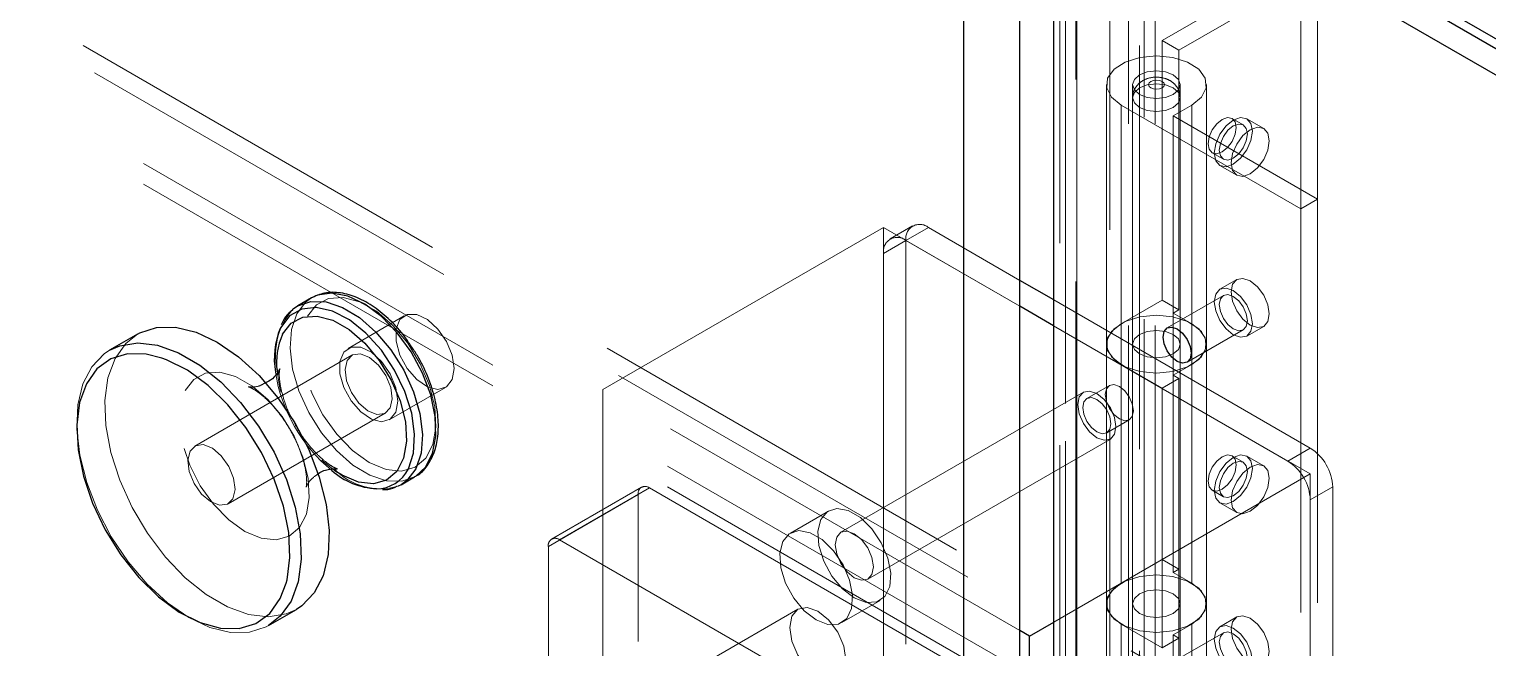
# Model space of a CAD drawing. Header units: millimetres. Extents: x 108 to 5832, y 144 to 4056.
# Drawn here: x 4426.1 to 4517.9, y 3152.6 to 3191.5 of the extents above; entities that cross this region are included whole.
import ezdxf

# ---------------------------------------------------------------- set-up
doc = ezdxf.new("R2010")
doc.units = ezdxf.units.MM
doc.header["$LTSCALE"] = 20
doc.linetypes.add('HIDDEN', pattern=[1.905, 1.27, -0.635])

msp = doc.modelspace()

# ---------------------------------------------------------------- linework, layer by layer
at = {"color": 7, "linetype": 'Continuous', "lineweight": 25}
for p, q in [((4300.955, 3316.416), (5213.123, 2789.832)), ((4301.328, 3315.591), (5213.495, 2789.008)), ((4488.444, 3091.578), (4488.444, 3207.526)), ((4484.909, 3089.537), (4484.909, 3205.485)), ((4665.221, 3103.843), (4492.687, 3203.445)), ((4490.565, 3202.22), (4490.565, 3086.271)), ((4490.566, 3174.452), (4488.444, 3175.677)), ((4443.829, 3174.571), (4442.972, 3174.076)), ((4490.565, 3172.819), (4488.444, 3174.044)), ((4432.886, 3172.295), (4431.119, 3171.275)), ((4449.472, 3162.818), (4450.328, 3163.312)), ((4449.472, 3162.818), (4449.294, 3162.726)), ((4441.118, 3153.954), (4442.886, 3154.974)), ((4489.045, 3153.287), (4490.566, 3154.164)), ((4489.045, 3153.287), (4488.444, 3153.634)), ((4489.045, 3096.129), (4489.045, 3153.287))]:
    msp.add_line(p, q, dxfattribs=at)
at = {"color": 1, "linetype": 'HIDDEN', "lineweight": 18}
for p, q in [((5214.395, 2789.097), (4302.228, 3315.681)), ((4363.463, 3228.55), (5280.156, 2699.354)), ((4364.17, 3226.835), (5280.156, 2698.048)), ((5280.156, 2694.128), (4364.17, 3222.916)), ((5280.156, 2692.822), (4363.463, 3222.018)), ((4491.308, 3091.72), (4491.308, 3214.201)), ((4492.015, 3091.312), (4492.015, 3213.793)), ((4491.957, 3213.711), (4491.957, 3091.23)), ((4492.015, 3213.63), (4492.015, 3091.148)), ((4495.975, 3088.863), (4495.975, 3211.344)), ((4496.258, 3211.344), (4496.258, 3088.862)), ((4495.268, 3210.935), (4495.268, 3088.454)), ((4496.965, 3210.935), (4496.965, 3088.454)), ((4494.101, 3204.261), (4494.101, 3088.312)), ((4490.956, 3203.411), (4490.956, 3091.23)), ((4491.308, 3203.663), (4491.308, 3090.74)), ((4506.122, 3195.808), (4497.389, 3190.767)), ((4506.122, 3180.174), (4506.122, 3195.808)), ((4507.182, 3195.196), (4498.45, 3190.155)), ((4507.182, 3180.786), (4507.182, 3195.196)), ((4497.389, 3190.767), (4498.45, 3190.155)), ((4497.389, 3190.767), (4497.389, 3174.436)), ((4498.45, 3190.155), (4498.45, 3173.824)), ((4493.886, 3187.991), (4493.886, 3171.66)), ((4495.536, 3187.991), (4495.536, 3171.66)), ((4495.536, 3187.174), (4495.536, 3107.153)), ((4498.536, 3171.66), (4498.536, 3187.991)), ((4498.536, 3107.153), (4498.536, 3187.174)), ((4500.185, 3171.66), (4500.185, 3187.991)), ((4494.808, 3170.374), (4494.808, 3186.705)), ((4494.808, 3186.705), (4506.122, 3180.174)), ((4498.096, 3186.032), (4499.263, 3186.705)), ((4499.263, 3186.705), (4499.263, 3170.374)), ((4498.096, 3186.032), (4507.182, 3180.786)), ((4498.096, 3169.701), (4498.096, 3186.032)), ((4502.504, 3185.459), (4501.797, 3185.868)), ((4503.79, 3185.237), (4502.729, 3185.849)), ((4500.547, 3183.703), (4501.254, 3183.294)), ((4501.029, 3182.905), (4502.09, 3182.292)), ((4506.122, 3180.174), (4507.182, 3180.786)), ((4507.182, 3180.786), (4507.182, 3099.132)), ((4506.122, 3180.174), (4506.122, 3098.52)), ((4462.175, 3168.798), (4479.853, 3179.003)), ((4488.444, 3174.044), (4479.853, 3179.003)), ((4479.853, 3179.003), (4479.853, 3121.846)), ((4481.681, 3179.102), (4480.267, 3178.286)), ((4482.681, 3179.003), (4481.267, 3178.187)), ((4488.444, 3175.677), (4482.681, 3179.003)), ((4479.853, 3177.37), (4481.267, 3178.187)), ((4488.444, 3174.044), (4481.267, 3178.187)), ((4481.267, 3178.187), (4481.267, 3122.825)), ((4479.853, 3177.37), (4479.853, 3122.009)), ((4502.09, 3175.726), (4501.029, 3175.113)), ((4506.723, 3165.125), (4490.566, 3174.452)), ((4497.389, 3174.436), (4494.808, 3172.946)), ((4497.389, 3174.436), (4498.45, 3173.824)), ((4501.254, 3174.724), (4497.719, 3172.683)), ((4449.668, 3173.439), (4446.132, 3171.397)), ((4498.45, 3173.824), (4498.096, 3173.62)), ((4498.096, 3173.62), (4499.263, 3172.946)), ((4506.723, 3163.492), (4490.565, 3172.819)), ((4505.309, 3164.308), (4490.565, 3172.819)), ((4494.808, 3172.946), (4494.808, 3156.615)), ((4498.969, 3170.518), (4502.504, 3172.559)), ((4499.263, 3156.615), (4499.263, 3172.946)), ((4502.729, 3172.169), (4503.79, 3172.781)), ((4493.886, 3171.66), (4493.886, 3155.329)), ((4495.536, 3171.66), (4495.536, 3155.329)), ((4498.536, 3155.329), (4498.536, 3171.66)), ((4500.185, 3155.329), (4500.185, 3171.66)), ((4446.382, 3170.964), (4436.483, 3165.25)), ((4497.389, 3168.884), (4494.808, 3170.374)), ((4498.096, 3169.701), (4499.263, 3170.374)), ((4498.45, 3169.497), (4498.096, 3169.701)), ((4498.096, 3169.701), (4498.096, 3157.289)), ((4448.732, 3166.894), (4452.267, 3168.935)), ((4462.175, 3168.798), (4462.175, 3111.641)), ((4488.444, 3153.634), (4462.175, 3168.798)), ((4494.077, 3169.064), (4492.663, 3168.247)), ((4497.389, 3168.884), (4498.45, 3169.497)), ((4497.389, 3152.554), (4497.389, 3168.884)), ((4498.45, 3153.166), (4498.45, 3169.497)), ((4492.438, 3168.637), (4477.164, 3159.82)), ((4438.582, 3161.612), (4448.482, 3167.327)), ((4493.913, 3166.082), (4495.327, 3166.899)), ((4478.864, 3156.875), (4494.138, 3165.693)), ((4505.309, 3164.308), (4506.723, 3165.125)), ((4502.504, 3164.229), (4501.797, 3164.638)), ((4503.79, 3164.007), (4502.729, 3164.619)), ((4490.566, 3154.164), (4506.723, 3163.492)), ((4506.723, 3106.334), (4506.723, 3163.492)), ((4464.61, 3162.663), (4458.953, 3159.397)), ((4465.11, 3162.613), (4459.453, 3159.348)), ((4465.11, 3162.613), (4486.323, 3150.367)), ((4500.547, 3162.473), (4501.254, 3162.064)), ((4508.137, 3162.675), (4506.723, 3161.859)), ((4508.137, 3162.675), (4508.137, 3123.481)), ((4458.746, 3158.939), (4464.403, 3162.205)), ((4464.403, 3114.846), (4464.403, 3162.205)), ((4501.029, 3161.675), (4502.09, 3161.062)), ((4506.723, 3161.859), (4506.723, 3122.665)), ((4476.39, 3161.162), (4473.985, 3159.774)), ((4458.746, 3111.58), (4458.746, 3158.939)), ((4459.453, 3159.348), (4480.666, 3147.102)), ((4494.808, 3156.615), (4497.389, 3158.105)), ((4497.389, 3158.105), (4498.45, 3157.493)), ((4498.096, 3157.289), (4498.45, 3157.493)), ((4498.096, 3157.289), (4499.263, 3156.615)), ((4477.235, 3154.145), (4479.639, 3155.533)), ((4493.886, 3155.329), (4493.886, 3138.999)), ((4495.536, 3155.329), (4495.536, 3138.999)), ((4498.536, 3138.999), (4498.536, 3155.329)), ((4500.185, 3138.999), (4500.185, 3155.329)), ((4474.466, 3154.981), (4468.809, 3151.715)), ((4502.09, 3154.496), (4501.029, 3153.883)), ((4494.808, 3137.713), (4494.808, 3154.043)), ((4494.808, 3154.043), (4497.389, 3152.554)), ((4501.254, 3153.494), (4497.719, 3151.453)), ((4498.096, 3153.37), (4499.263, 3154.043)), ((4498.096, 3153.37), (4498.45, 3153.166)), ((4498.096, 3137.039), (4498.096, 3153.37)), ((4499.263, 3154.043), (4499.263, 3137.713)), ((4497.389, 3152.554), (4498.45, 3153.166)), ((4498.45, 3153.166), (4498.45, 3141.162))]:
    msp.add_line(p, q, dxfattribs=at)
at = {"color": 8, "linetype": 'Continuous', "lineweight": 25}
msp.add_line((4441.869, 3155.648), (4442.246, 3156.629), dxfattribs=at)
at = {"color": 1, "linetype": 'HIDDEN', "lineweight": 18, "flags": 128}
for points in [[(4494.808, 3186.705), (4494.197, 3187.202), (4493.905, 3187.787), (4493.965, 3188.396), (4494.368, 3188.959), (4495.072, 3189.413), (4495.995, 3189.707), (4497.036, 3189.809), (4498.076, 3189.707), (4499, 3189.413), (4499.703, 3188.958), (4500.107, 3188.396), (4500.166, 3187.787), (4499.874, 3187.202), (4499.263, 3186.705)], [(4495.975, 3188.603), (4495.65, 3188.322), (4495.536, 3187.991), (4495.65, 3187.66), (4495.975, 3187.379), (4496.462, 3187.191), (4497.036, 3187.125), (4497.61, 3187.191), (4498.096, 3187.379), (4498.421, 3187.66), (4498.536, 3187.991), (4498.421, 3188.322), (4498.096, 3188.603), (4497.61, 3188.791), (4497.036, 3188.857), (4496.462, 3188.791), (4495.975, 3188.603)], [(4497.389, 3187.787), (4497.227, 3187.724), (4497.035, 3187.702), (4496.844, 3187.724), (4496.682, 3187.787), (4496.574, 3187.881), (4496.536, 3187.991), (4496.574, 3188.101), (4496.682, 3188.195), (4496.844, 3188.258), (4497.036, 3188.28), (4497.227, 3188.258), (4497.389, 3188.195), (4497.497, 3188.101), (4497.535, 3187.991), (4497.497, 3187.881), (4497.389, 3187.787)], [(4498.096, 3187.787), (4498.421, 3187.506), (4498.536, 3187.174), (4498.421, 3186.843), (4498.096, 3186.562), (4497.61, 3186.374), (4497.036, 3186.309), (4496.462, 3186.374), (4495.975, 3186.562), (4495.65, 3186.843), (4495.536, 3187.174), (4495.65, 3187.506), (4495.975, 3187.787), (4496.462, 3187.974), (4497.036, 3188.04), (4497.61, 3187.974), (4498.096, 3187.787)], [(4501.172, 3185.806), (4500.834, 3185.533), (4500.547, 3185.146), (4500.356, 3184.704), (4500.288, 3184.275), (4500.356, 3183.923), (4500.547, 3183.703), (4500.834, 3183.647), (4501.172, 3183.764), (4501.51, 3184.037), (4501.797, 3184.424), (4501.989, 3184.866), (4502.056, 3185.295), (4501.989, 3185.647), (4501.797, 3185.868), (4501.51, 3185.923), (4501.172, 3185.806)], [(4500.677, 3183.683), (4500.769, 3184.267), (4501.029, 3184.868), (4501.419, 3185.394), (4501.879, 3185.765), (4502.339, 3185.925), (4502.729, 3185.849), (4502.99, 3185.549), (4503.081, 3185.071), (4502.99, 3184.487), (4502.729, 3183.886), (4502.339, 3183.36), (4501.879, 3182.989), (4501.419, 3182.829), (4501.029, 3182.905), (4500.769, 3183.205), (4500.677, 3183.683)], [(4501.879, 3185.398), (4501.541, 3185.125), (4501.254, 3184.738), (4501.063, 3184.296), (4500.995, 3183.867), (4501.063, 3183.515), (4501.254, 3183.294), (4501.541, 3183.239), (4501.879, 3183.356), (4502.217, 3183.629), (4502.504, 3184.016), (4502.696, 3184.458), (4502.763, 3184.887), (4502.696, 3185.239), (4502.504, 3185.459), (4502.217, 3185.515), (4501.879, 3185.398)], [(4501.738, 3183.071), (4501.829, 3183.655), (4502.09, 3184.256), (4502.48, 3184.782), (4502.94, 3185.153), (4503.4, 3185.313), (4503.79, 3185.237), (4504.05, 3184.937), (4504.142, 3184.459), (4504.05, 3183.875), (4503.79, 3183.274), (4503.4, 3182.748), (4502.94, 3182.376), (4502.48, 3182.217), (4502.09, 3182.292), (4501.829, 3182.592), (4501.738, 3183.071)], [(4504.142, 3173.56), (4504.05, 3174.144), (4503.79, 3174.744), (4503.4, 3175.27), (4502.94, 3175.642), (4502.48, 3175.801), (4502.09, 3175.726), (4501.829, 3175.426), (4501.738, 3174.947), (4501.829, 3174.363), (4502.09, 3173.763), (4502.48, 3173.237), (4502.94, 3172.865), (4503.4, 3172.705), (4503.79, 3172.781), (4504.05, 3173.081), (4504.142, 3173.56)], [(4443.829, 3174.571), (4443.457, 3174.3), (4442.902, 3173.568)], [(4443.577, 3173.417), (4444.138, 3174.135), (4444.907, 3174.54), (4445.834, 3174.607), (4446.862, 3174.33), (4447.925, 3173.727), (4448.957, 3172.837), (4449.894, 3171.714), (4450.676, 3170.431), (4451.254, 3169.066), (4451.592, 3167.707), (4451.669, 3166.437), (4451.479, 3165.339), (4451.035, 3164.479), (4450.365, 3163.912), (4449.51, 3163.675), (4448.525, 3163.781), (4447.471, 3164.224), (4446.415, 3164.977), (4445.422, 3165.991), (4444.556, 3167.204), (4443.871, 3168.539), (4443.409, 3169.911), (4443.2, 3171.236), (4443.257, 3172.429), (4443.577, 3173.417)], [(4503.081, 3172.947), (4502.99, 3173.531), (4502.729, 3174.132), (4502.339, 3174.658), (4501.879, 3175.029), (4501.419, 3175.189), (4501.029, 3175.113), (4500.769, 3174.813), (4500.677, 3174.335), (4500.769, 3173.751), (4501.029, 3173.15), (4501.419, 3172.624), (4501.879, 3172.253), (4502.339, 3172.093), (4502.729, 3172.169), (4502.99, 3172.469), (4503.081, 3172.947)], [(4500.995, 3174.151), (4501.063, 3174.503), (4501.254, 3174.724), (4501.541, 3174.779), (4501.879, 3174.662), (4502.217, 3174.389), (4502.504, 3174.002), (4502.696, 3173.56), (4502.763, 3173.131), (4502.696, 3172.779), (4502.504, 3172.559), (4502.217, 3172.503), (4501.879, 3172.62), (4501.541, 3172.893), (4501.254, 3173.28), (4501.063, 3173.722), (4500.995, 3174.151)], [(4442.902, 3173.568), (4442.572, 3172.587), (4442.485, 3171.409), (4442.646, 3170.098), (4443.045, 3168.724), (4443.662, 3167.363), (4444.464, 3166.086), (4445.406, 3164.964), (4446.438, 3164.055), (4447.505, 3163.411), (4448.549, 3163.064), (4449.514, 3163.034), (4450.328, 3163.312)], [(4452.806, 3170.125), (4452.682, 3170.964), (4452.326, 3171.833), (4451.787, 3172.614), (4451.137, 3173.203), (4450.464, 3173.519), (4449.86, 3173.521), (4449.404, 3173.207), (4449.16, 3172.62), (4449.16, 3171.84), (4449.404, 3170.972), (4449.86, 3170.132), (4450.464, 3169.435), (4451.137, 3168.975), (4451.787, 3168.813), (4452.326, 3168.972), (4452.682, 3169.43), (4452.806, 3170.125)], [(4499.263, 3170.374), (4499.874, 3170.871), (4500.166, 3171.457), (4500.107, 3172.065), (4499.703, 3172.628), (4499, 3173.082), (4498.076, 3173.377), (4497.036, 3173.479), (4495.995, 3173.377), (4495.072, 3173.082), (4494.368, 3172.628), (4493.965, 3172.065), (4493.905, 3171.457), (4494.197, 3170.871), (4494.808, 3170.374)], [(4499.263, 3172.946), (4499.874, 3172.449), (4500.166, 3171.864), (4500.107, 3171.255), (4499.703, 3170.693), (4499, 3170.238), (4498.076, 3169.944), (4497.036, 3169.842), (4495.995, 3169.944), (4495.072, 3170.238), (4494.368, 3170.693), (4493.964, 3171.255), (4493.905, 3171.864), (4494.197, 3172.449), (4494.808, 3172.946)], [(4495.975, 3172.272), (4496.462, 3172.46), (4497.036, 3172.526), (4497.61, 3172.46), (4498.096, 3172.272), (4498.421, 3171.992), (4498.536, 3171.66), (4498.421, 3171.329), (4498.096, 3171.048), (4497.61, 3170.86), (4497.036, 3170.794), (4496.462, 3170.86), (4495.975, 3171.048), (4495.65, 3171.329), (4495.536, 3171.66), (4495.65, 3171.991), (4495.975, 3172.272)], [(4498.096, 3172.272), (4497.61, 3172.46), (4497.036, 3172.526), (4496.462, 3172.46), (4495.975, 3172.272), (4495.65, 3171.991), (4495.536, 3171.66), (4495.65, 3171.329), (4495.975, 3171.048), (4496.462, 3170.86), (4497.036, 3170.794), (4497.61, 3170.86), (4498.096, 3171.048), (4498.421, 3171.329), (4498.536, 3171.66), (4498.421, 3171.992), (4498.096, 3172.272)], [(4431.461, 3170.753), (4432.135, 3171.706), (4432.886, 3172.295)], [(4441.118, 3153.954), (4440.986, 3153.882), (4439.928, 3153.536), (4438.732, 3153.519), (4437.441, 3153.83), (4436.103, 3154.458), (4434.765, 3155.382), (4433.476, 3156.566), (4432.282, 3157.97), (4431.227, 3159.541), (4430.349, 3161.223), (4429.68, 3162.956), (4429.243, 3164.676), (4429.054, 3166.322), (4429.121, 3167.834), (4429.441, 3169.157), (4430.002, 3170.244), (4430.785, 3171.054), (4431.119, 3171.275)], [(4442.886, 3154.974), (4442.245, 3154.689), (4441.112, 3154.507), (4439.863, 3154.654), (4438.543, 3155.126), (4437.198, 3155.905), (4435.879, 3156.964), (4434.632, 3158.264), (4433.503, 3159.758), (4432.532, 3161.392), (4431.754, 3163.108), (4431.199, 3164.842), (4430.885, 3166.533), (4430.824, 3168.119), (4431.018, 3169.543), (4431.461, 3170.753)], [(4449.27, 3168.084), (4449.146, 3168.923), (4448.791, 3169.792), (4448.251, 3170.573), (4447.602, 3171.162), (4446.929, 3171.478), (4446.324, 3171.48), (4445.869, 3171.166), (4445.625, 3170.579), (4445.625, 3169.799), (4445.869, 3168.931), (4446.324, 3168.091), (4446.929, 3167.394), (4447.602, 3166.934), (4448.251, 3166.772), (4448.791, 3166.931), (4449.146, 3167.389), (4449.27, 3168.084)], [(4446.083, 3170.641), (4446.423, 3170.986), (4446.916, 3171.051), (4447.488, 3170.827), (4448.052, 3170.346), (4448.521, 3169.683), (4448.824, 3168.938), (4448.916, 3168.224), (4448.781, 3167.651), (4448.441, 3167.305), (4447.948, 3167.24), (4447.376, 3167.465), (4446.812, 3167.945), (4446.343, 3168.609), (4446.04, 3169.354), (4445.948, 3170.067), (4446.083, 3170.641)], [(4435.884, 3168.749), (4436.426, 3169.442), (4437.167, 3169.834), (4438.062, 3169.898), (4439.054, 3169.63), (4440.08, 3169.049), (4441.077, 3168.189), (4441.981, 3167.106), (4442.735, 3165.867), (4443.293, 3164.55), (4443.619, 3163.238), (4443.693, 3162.013), (4443.51, 3160.953), (4443.082, 3160.123), (4442.435, 3159.576), (4441.61, 3159.347), (4440.659, 3159.449), (4439.642, 3159.877), (4438.623, 3160.603), (4437.665, 3161.582), (4436.829, 3162.753), (4436.168, 3164.041), (4435.722, 3165.366), (4435.52, 3166.644), (4435.575, 3167.796), (4435.884, 3168.749)], [(4441.914, 3168.645), (4441.846, 3168.901), (4441.662, 3169.957)], [(4493.818, 3168.492), (4493.885, 3168.843), (4494.077, 3169.064), (4494.364, 3169.12), (4494.702, 3169.002), (4495.04, 3168.729), (4495.327, 3168.342), (4495.519, 3167.9), (4495.586, 3167.471), (4495.519, 3167.119), (4495.327, 3166.899), (4495.04, 3166.843), (4494.702, 3166.961), (4494.364, 3167.234), (4494.077, 3167.62), (4493.885, 3168.062), (4493.818, 3168.492)], [(4493.288, 3165.777), (4493.748, 3165.617), (4494.138, 3165.693), (4494.398, 3165.993), (4494.49, 3166.471), (4494.398, 3167.055), (4494.138, 3167.656), (4493.748, 3168.182), (4493.288, 3168.553), (4492.828, 3168.713), (4492.438, 3168.637), (4492.177, 3168.337), (4492.086, 3167.859), (4492.177, 3167.275), (4492.438, 3166.674), (4492.828, 3166.148), (4493.288, 3165.777)], [(4494.172, 3166.655), (4494.104, 3167.084), (4493.913, 3167.526), (4493.626, 3167.913), (4493.288, 3168.186), (4492.95, 3168.303), (4492.663, 3168.247), (4492.471, 3168.027), (4492.404, 3167.675), (4492.471, 3167.246), (4492.663, 3166.804), (4492.95, 3166.417), (4493.288, 3166.144), (4493.626, 3166.027), (4493.913, 3166.082), (4494.104, 3166.303), (4494.172, 3166.655)], [(4436.183, 3164.926), (4436.523, 3165.271), (4437.017, 3165.337), (4437.589, 3165.112), (4438.152, 3164.631), (4438.622, 3163.968), (4438.925, 3163.223), (4439.016, 3162.509), (4438.882, 3161.936), (4438.542, 3161.591), (4438.048, 3161.525), (4437.476, 3161.75), (4436.913, 3162.231), (4436.443, 3162.894), (4436.14, 3163.639), (4436.049, 3164.352), (4436.183, 3164.926)], [(4445.374, 3163.656), (4444.746, 3164.138), (4444.494, 3164.366)], [(4501.172, 3164.576), (4500.834, 3164.303), (4500.547, 3163.916), (4500.356, 3163.474), (4500.288, 3163.045), (4500.356, 3162.693), (4500.547, 3162.473), (4500.834, 3162.417), (4501.172, 3162.534), (4501.51, 3162.807), (4501.797, 3163.194), (4501.989, 3163.636), (4502.056, 3164.065), (4501.989, 3164.417), (4501.797, 3164.638), (4501.51, 3164.693), (4501.172, 3164.576)], [(4500.677, 3162.453), (4500.769, 3163.037), (4501.029, 3163.638), (4501.419, 3164.164), (4501.879, 3164.535), (4502.339, 3164.695), (4502.729, 3164.619), (4502.99, 3164.319), (4503.081, 3163.841), (4502.99, 3163.257), (4502.729, 3162.656), (4502.339, 3162.13), (4501.879, 3161.759), (4501.419, 3161.599), (4501.029, 3161.675), (4500.769, 3161.975), (4500.677, 3162.453)], [(4501.879, 3164.168), (4501.541, 3163.895), (4501.254, 3163.508), (4501.063, 3163.066), (4500.995, 3162.637), (4501.063, 3162.285), (4501.254, 3162.064), (4501.541, 3162.009), (4501.879, 3162.126), (4502.217, 3162.399), (4502.504, 3162.786), (4502.696, 3163.228), (4502.763, 3163.657), (4502.696, 3164.009), (4502.504, 3164.229), (4502.217, 3164.285), (4501.879, 3164.168)], [(4501.738, 3161.841), (4501.829, 3162.425), (4502.09, 3163.025), (4502.48, 3163.551), (4502.94, 3163.923), (4503.4, 3164.083), (4503.79, 3164.007), (4504.05, 3163.707), (4504.142, 3163.229), (4504.05, 3162.645), (4503.79, 3162.044), (4503.4, 3161.518), (4502.94, 3161.147), (4502.48, 3160.987), (4502.09, 3161.062), (4501.829, 3161.362), (4501.738, 3161.841)], [(4478.014, 3155.694), (4478.761, 3155.407), (4479.426, 3155.439), (4479.938, 3155.786), (4480.242, 3156.41), (4480.305, 3157.245), (4480.119, 3158.199), (4479.705, 3159.169), (4479.108, 3160.05), (4478.393, 3160.747), (4477.636, 3161.184), (4476.921, 3161.313), (4476.324, 3161.121), (4475.91, 3160.629), (4475.724, 3159.889), (4475.787, 3158.982), (4476.09, 3158.007), (4476.603, 3157.068), (4477.268, 3156.269), (4478.014, 3155.694)], [(4475.61, 3154.306), (4476.356, 3154.019), (4477.022, 3154.051), (4477.534, 3154.398), (4477.838, 3155.022), (4477.9, 3155.857), (4477.715, 3156.811), (4477.301, 3157.781), (4476.704, 3158.662), (4475.988, 3159.359), (4475.232, 3159.796), (4474.516, 3159.925), (4473.919, 3159.733), (4473.506, 3159.241), (4473.32, 3158.501), (4473.382, 3157.594), (4473.686, 3156.619), (4474.199, 3155.68), (4474.864, 3154.881), (4475.61, 3154.306)], [(4478.014, 3156.96), (4478.474, 3156.8), (4478.864, 3156.875), (4479.125, 3157.175), (4479.216, 3157.654), (4479.125, 3158.238), (4478.864, 3158.839), (4478.474, 3159.365), (4478.014, 3159.736), (4477.554, 3159.896), (4477.164, 3159.82), (4476.904, 3159.52), (4476.812, 3159.042), (4476.904, 3158.458), (4477.164, 3157.857), (4477.554, 3157.331), (4478.014, 3156.96)], [(4494.808, 3154.043), (4494.197, 3154.54), (4493.905, 3155.126), (4493.965, 3155.734), (4494.368, 3156.297), (4495.072, 3156.751), (4495.995, 3157.046), (4497.036, 3157.148), (4498.076, 3157.046), (4499, 3156.751), (4499.703, 3156.297), (4500.107, 3155.734), (4500.166, 3155.126), (4499.874, 3154.54), (4499.263, 3154.043)], [(4494.808, 3156.615), (4494.197, 3156.118), (4493.905, 3155.533), (4493.964, 3154.925), (4494.368, 3154.362), (4495.072, 3153.908), (4495.995, 3153.613), (4497.036, 3153.511), (4498.076, 3153.613), (4499, 3153.908), (4499.703, 3154.362), (4500.107, 3154.925), (4500.166, 3155.533), (4499.874, 3156.118), (4499.263, 3156.615)], [(4495.975, 3155.942), (4495.65, 3155.661), (4495.536, 3155.329), (4495.65, 3154.998), (4495.975, 3154.717), (4496.462, 3154.529), (4497.036, 3154.463), (4497.61, 3154.529), (4498.096, 3154.717), (4498.421, 3154.998), (4498.536, 3155.329), (4498.421, 3155.661), (4498.096, 3155.942), (4497.61, 3156.129), (4497.036, 3156.195), (4496.462, 3156.129), (4495.975, 3155.942)], [(4498.096, 3155.942), (4498.421, 3155.661), (4498.536, 3155.329), (4498.421, 3154.998), (4498.096, 3154.717), (4497.61, 3154.529), (4497.036, 3154.463), (4496.462, 3154.529), (4495.975, 3154.717), (4495.65, 3154.998), (4495.536, 3155.329), (4495.65, 3155.661), (4495.975, 3155.942), (4496.462, 3156.129), (4497.036, 3156.195), (4497.61, 3156.129), (4498.096, 3155.942)], [(4475.716, 3150.775), (4475.04, 3151.32), (4474.466, 3152.094), (4474.083, 3152.978), (4473.949, 3153.836), (4474.083, 3154.54), (4474.466, 3154.981), (4475.04, 3155.092), (4475.716, 3154.857), (4476.393, 3154.311), (4476.966, 3153.538), (4477.349, 3152.654), (4477.484, 3151.795), (4477.349, 3151.092), (4476.966, 3150.651), (4476.393, 3150.539), (4475.716, 3150.775)], [(4504.142, 3152.329), (4504.05, 3152.913), (4503.79, 3153.514), (4503.4, 3154.04), (4502.94, 3154.412), (4502.48, 3154.571), (4502.09, 3154.496), (4501.829, 3154.196), (4501.738, 3153.717), (4501.829, 3153.133), (4502.09, 3152.533), (4502.48, 3152.007), (4502.94, 3151.635), (4503.4, 3151.475), (4503.79, 3151.551), (4504.05, 3151.851), (4504.142, 3152.329)], [(4503.081, 3151.717), (4502.99, 3152.301), (4502.729, 3152.902), (4502.339, 3153.428), (4501.879, 3153.799), (4501.419, 3153.959), (4501.029, 3153.883), (4500.769, 3153.583), (4500.677, 3153.105), (4500.769, 3152.521), (4501.029, 3151.92), (4501.419, 3151.394), (4501.879, 3151.023), (4502.339, 3150.863), (4502.729, 3150.939), (4502.99, 3151.239), (4503.081, 3151.717)], [(4500.995, 3152.921), (4501.063, 3153.273), (4501.254, 3153.494), (4501.541, 3153.549), (4501.879, 3153.432), (4502.217, 3153.159), (4502.504, 3152.772), (4502.696, 3152.33), (4502.763, 3151.901), (4502.696, 3151.549), (4502.504, 3151.329), (4502.217, 3151.273), (4501.879, 3151.39), (4501.541, 3151.663), (4501.254, 3152.05), (4501.063, 3152.492), (4500.995, 3152.921)]]:
    msp.add_lwpolyline(points, dxfattribs=at)
at = {"color": 8, "linetype": 'Continuous', "lineweight": 25, "flags": 128}
for points in [[(4442.972, 3174.076), (4443.787, 3174.354), (4444.751, 3174.325), (4445.795, 3173.978), (4446.862, 3173.333), (4447.894, 3172.425), (4448.837, 3171.303), (4449.638, 3170.026), (4450.255, 3168.665), (4450.655, 3167.291), (4450.815, 3165.98), (4450.728, 3164.802), (4450.398, 3163.821)], [(4450.399, 3163.355), (4451.004, 3163.915), (4451.449, 3164.778), (4451.659, 3165.865), (4451.622, 3167.118), (4451.34, 3168.469), (4450.828, 3169.846), (4450.114, 3171.174), (4449.237, 3172.382), (4448.243, 3173.404), (4447.186, 3174.186), (4446.123, 3174.685), (4445.112, 3174.874), (4444.207, 3174.744), (4443.829, 3174.571)], [(4449.932, 3163.822), (4450.256, 3164.806), (4450.329, 3165.992), (4450.145, 3167.309), (4449.715, 3168.683), (4449.065, 3170.033), (4448.231, 3171.281), (4447.263, 3172.353), (4446.217, 3173.188), (4445.153, 3173.738), (4444.133, 3173.969), (4443.217, 3173.87), (4442.458, 3173.445), (4441.9, 3172.719), (4441.866, 3172.653)], [(4442.007, 3172.284), (4442.549, 3172.978), (4443.291, 3173.369), (4444.186, 3173.433), (4445.178, 3173.165), (4446.204, 3172.584), (4447.2, 3171.724), (4448.104, 3170.641), (4448.859, 3169.402), (4449.417, 3168.085), (4449.743, 3166.773), (4449.817, 3165.548), (4449.634, 3164.488), (4449.205, 3163.658), (4448.559, 3163.111), (4447.734, 3162.882), (4446.783, 3162.984), (4445.766, 3163.412), (4445.374, 3163.656)], [(4434.413, 3170.789), (4433.431, 3171.032), (4432.247, 3171.05), (4431.198, 3170.736), (4430.325, 3170.102), (4429.661, 3169.172), (4429.231, 3167.983), (4429.052, 3166.58), (4429.131, 3165.016), (4429.466, 3163.352), (4430.042, 3161.652), (4430.838, 3159.981), (4431.824, 3158.404), (4432.961, 3156.98), (4434.205, 3155.765), (4435.51, 3154.806), (4436.824, 3154.139), (4438.098, 3153.789), (4439.282, 3153.771), (4440.331, 3154.085), (4441.205, 3154.719), (4441.869, 3155.648)], [(4450.398, 3163.821), (4449.843, 3163.088), (4449.472, 3162.818)]]:
    msp.add_lwpolyline(points, dxfattribs=at)
at = {"color": 7, "linetype": 'Continuous', "lineweight": 25, "flags": 128}
for points in [[(4442.683, 3173.877), (4442.953, 3174.065), (4442.972, 3174.076)], [(4432.886, 3172.295), (4433.018, 3172.367), (4434.076, 3172.713), (4435.273, 3172.731), (4436.563, 3172.42), (4437.902, 3171.791), (4439.24, 3170.868), (4440.529, 3169.683), (4441.722, 3168.28), (4442.777, 3166.708), (4443.655, 3165.026), (4444.325, 3163.294), (4444.761, 3161.573), (4444.95, 3159.927), (4444.883, 3158.416), (4444.563, 3157.093), (4444.002, 3156.006), (4443.22, 3155.195), (4442.886, 3154.974)], [(4497.46, 3172.11), (4497.527, 3172.462), (4497.719, 3172.683), (4498.005, 3172.738), (4498.344, 3172.621), (4498.682, 3172.348), (4498.969, 3171.961), (4499.16, 3171.519), (4499.228, 3171.09), (4499.16, 3170.738), (4498.969, 3170.518), (4498.682, 3170.462), (4498.344, 3170.579), (4498.005, 3170.852), (4497.719, 3171.239), (4497.527, 3171.681), (4497.46, 3172.11)], [(4431.119, 3171.275), (4431.76, 3171.56), (4432.892, 3171.743), (4434.141, 3171.596), (4435.462, 3171.124), (4436.806, 3170.344), (4438.126, 3169.285), (4439.372, 3167.985), (4440.502, 3166.491), (4441.473, 3164.857), (4442.25, 3163.142), (4442.806, 3161.407), (4443.12, 3159.717), (4443.181, 3158.131), (4442.986, 3156.707), (4442.544, 3155.497)], [(4442.246, 3156.629), (4442.299, 3156.838), (4442.477, 3158.241), (4442.398, 3159.805), (4442.064, 3161.469), (4441.488, 3163.169), (4440.691, 3164.839), (4439.706, 3166.417), (4438.569, 3167.84), (4437.324, 3169.055), (4436.019, 3170.015), (4434.705, 3170.682), (4434.413, 3170.789)], [(4450.328, 3163.312), (4450.347, 3163.323), (4450.399, 3163.355)], [(4442.544, 3155.497), (4441.869, 3154.543), (4441.118, 3153.954)]]:
    msp.add_lwpolyline(points, dxfattribs=at)
at = {"color": 1, "linetype": 'HIDDEN', "lineweight": 18}
for centre, radius, start, end in [((4482.129, 3178.327), 0.873, 50.79469, 189.21015), ((4480.715, 3177.51), 0.873, 50.79469, 189.21015), ((4445.816, 3171.009), 4.247, 137.52283, 197.33291), ((4451.367, 3171.416), 9.921, 188.75808, 230.89318), ((4505.067, 3162.535), 3.074, 2.60494, 57.39703), ((4503.653, 3161.719), 3.074, 2.60494, 57.39703), ((4448.164, 3166.559), 3.996, 223.53566, 286.41771), ((4464.834, 3162.275), 0.437, 50.79174, 189.23084), ((4459.177, 3159.009), 0.437, 50.79174, 189.23084)]:
    msp.add_arc(centre, radius, start, end, dxfattribs=at)
at = {"color": 7, "linetype": 'Continuous', "lineweight": 25}
for centre, radius, start, end in [((4446.47, 3170.752), 4.981, 157.57015, 189.78764), ((4448.158, 3167.148), 4.589, 228.37131, 267.10239)]:
    msp.add_arc(centre, radius, start, end, dxfattribs=at)
at = {"color": 8, "linetype": 'Continuous', "lineweight": 25}
for centre, radius, start, end in [((4446.103, 3170.486), 4.473, 156.30049, 186.79602), ((4447.936, 3164.778), 2.213, 269.73361, 334.39988)]:
    msp.add_arc(centre, radius, start, end, dxfattribs=at)
at = {"color": 1, "linetype": 'HIDDEN', "lineweight": 18}
for points, knots in [([(4498.521, 3187.178), (4498.525, 3187.212), (4498.548, 3187.39), (4498.432, 3187.697), (4498.2, 3188.032), (4497.864, 3188.281), (4497.428, 3188.445), (4496.88, 3188.487), (4496.338, 3188.358), (4495.905, 3188.075), (4495.642, 3187.707), (4495.521, 3187.385), (4495.547, 3187.208), (4495.552, 3187.174)], [0, 0, 0, 0, 0.02339, 0.122649, 0.212676, 0.303775, 0.406719, 0.528271, 0.666089, 0.776961, 0.877785, 0.976473, 1, 1, 1, 1]), ([(4442.573, 3167.028), (4442.562, 3167.047), (4442.37, 3167.387), (4442.119, 3168.076), (4441.868, 3168.968), (4441.79, 3169.697), (4441.809, 3169.924), (4441.818, 3170.036)], [0, 0, 0, 0, 0.015162, 0.27021, 0.52011, 0.762507, 1, 1, 1, 1]), ([(4440.874, 3169.202), (4440.774, 3169.145), (4440.49, 3168.983), (4440.054, 3168.952), (4439.813, 3168.984), (4439.891, 3168.978), (4440.235, 3168.809), (4440.751, 3168.438), (4441.364, 3167.854), (4441.999, 3167.075), (4442.585, 3166.149), (4443.059, 3165.158), (4443.375, 3164.204), (4443.525, 3163.396), (4443.536, 3162.838), (4443.488, 3162.613), (4443.515, 3162.738), (4443.738, 3163.122), (4444.07, 3163.367), (4444.242, 3163.494)], [0, 0, 0, 0, 0.038033, 0.108946, 0.167839, 0.223969, 0.276694, 0.330481, 0.386409, 0.44494, 0.505424, 0.566747, 0.62745, 0.6865, 0.743892, 0.801258, 0.861658, 0.92864, 1, 1, 1, 1]), ([(4445.449, 3163.814), (4445.458, 3163.813), (4445.504, 3163.806), (4445.298, 3163.868), (4444.886, 3164.12), (4444.312, 3164.588), (4443.684, 3165.265), (4443.111, 3166.031), (4442.818, 3166.581), (4442.693, 3166.813)], [0, 0, 0, 0, 0.040644, 0.201028, 0.358757, 0.521605, 0.691994, 0.869545, 1, 1, 1, 1])]:
    msp.add_open_spline(points, degree=3, knots=knots, dxfattribs=at)
at = {"color": 7, "linetype": 'Continuous', "lineweight": 25}
for points, knots in [([(4450.088, 3171.557), (4449.964, 3171.749), (4449.581, 3172.342), (4448.795, 3173.187), (4447.786, 3174.032), (4446.723, 3174.626), (4445.665, 3174.931), (4444.651, 3174.944), (4444.08, 3174.681), (4443.801, 3174.553)], [0, 0, 0, 0, 0.073629, 0.228004, 0.382958, 0.538876, 0.695738, 0.851285, 1, 1, 1, 1]), ([(4442.658, 3173.821), (4442.488, 3173.686), (4442.175, 3173.438), (4441.999, 3173.047), (4441.919, 3172.868)], [0, 0, 0, 0, 0.542031, 1, 1, 1, 1]), ([(4450.404, 3163.37), (4450.423, 3163.378), (4450.717, 3163.5), (4451.136, 3163.998), (4451.597, 3164.821), (4451.826, 3165.861), (4451.834, 3167.048), (4451.612, 3168.342), (4451.163, 3169.661), (4450.645, 3170.761), (4450.23, 3171.354), (4450.088, 3171.557)], [0, 0, 0, 0, 0.008839, 0.135183, 0.261305, 0.391222, 0.524942, 0.660069, 0.795005, 0.929689, 1, 1, 1, 1]), ([(4441.782, 3170.002), (4441.748, 3169.943), (4441.648, 3169.769), (4441.333, 3169.406), (4441.001, 3169.258), (4440.874, 3169.202)], [0, 0, 0, 0, 0.2387857, 0.7070785, 1, 1, 1, 1]), ([(4441.826, 3170.09), (4441.829, 3170.1), (4441.836, 3170.133), (4441.804, 3170.056), (4441.782, 3170.002)], [0, 0, 0, 0, 0.294576, 1, 1, 1, 1]), ([(4444.242, 3163.494), (4444.256, 3163.506), (4444.46, 3163.677), (4444.952, 3163.818), (4445.412, 3163.827), (4445.438, 3163.818), (4445.449, 3163.814)], [0, 0, 0, 0, 0.03042, 0.453599, 0.76865, 1, 1, 1, 1]), ([(4448.311, 3162.512), (4448.422, 3162.508), (4448.766, 3162.493), (4449.057, 3162.643), (4449.255, 3162.745)], [0, 0, 0, 0, 0.322245, 1, 1, 1, 1])]:
    msp.add_open_spline(points, degree=3, knots=knots, dxfattribs=at)

doc.saveas('drawing.dxf')
